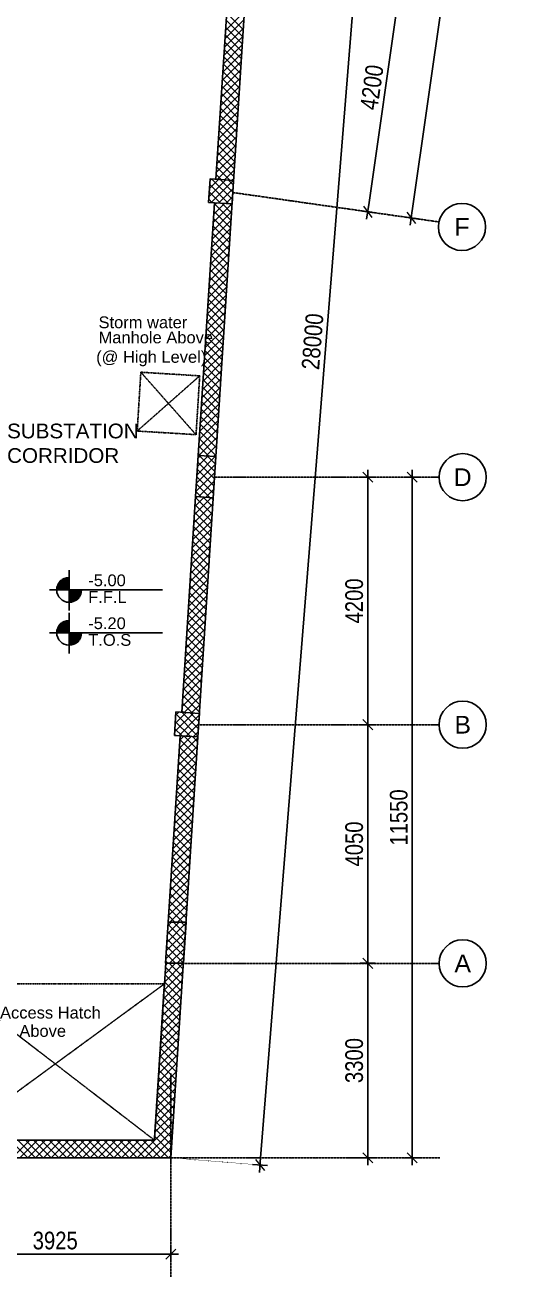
# Model space of a CAD drawing. Header units: inches. Extents: x 1217570 to 1371286, y 326920 to 480291.
# Drawn here: x 1325764 to 1334095, y 337671 to 358786 of the extents above; entities that cross this region are included whole.
import ezdxf
from ezdxf.enums import TextEntityAlignment as Align

# ---------------------------------------------------------------- set-up
doc = ezdxf.new("R2010")
doc.units = ezdxf.units.IN
doc.header["$MEASUREMENT"] = 0
for name, pattern in [('CENTER', [50.8, 31.75, -6.35, 6.35, -6.35]), ('DOT2', [3.175, 0, -3.175]), ('HIDDEN', [9.525, 6.35, -3.175])]:
    doc.linetypes.add(name, pattern=pattern)
doc.layers.add('A-HATCH CONCRETE', color=254, linetype='Continuous', lineweight=5)
for name, color, linetype in [('Axis', 9, 'CENTER'), ('dim-axis', 15, 'Continuous'), ('FFNEW', 252, 'Continuous'), ('S-COL', 210, 'Continuous'), ('S-WALL', 1, 'Continuous'), ('SHAFT', 7, 'Continuous'), ('TAXT', 3, 'Continuous'), ('TEXT', 181, 'Continuous')]:
    doc.layers.add(name, color=color, linetype=linetype)
doc.styles.add('ARIAL', font='ARIALN.TTF')
doc.styles.add('style1', font='arial.ttf')
doc.dimstyles.new('DIM-100', dxfattribs={"dimscale": 150, "dimtxt": 2, "dimasz": 1, "dimexe": 0.75, "dimexo": 1, "dimgap": 0.5, "dimtad": 1, "dimdec": 0, "dimzin": 11, "dimdsep": 46, "dimtxsty": 'ARIAL', "dimblk": 'R', "dimcen": 2.5, "dimdle": 1, "dimclrd": 256, "dimclre": 256, "dimclrt": 256, "dimazin": 0, "dimtfac": 1, "dimtdec": 0, "dimtix": 1, "dimtmove": 2, "dimatfit": 3, "dimldrblk": 'R', "dimtolj": 1, "dimtzin": 3, "dimlwd": -1, "dimlwe": 13, "dimarcsym": 0})
pattern_1 = [(45, (1337614.36, 312749.915), (-66.29126, 66.29126), []), (135, (1337614.36, 312749.915), (-66.29126, -66.29126), [])]

# ---------------------------------------------------------------- blocks, each defined once
blk = doc.blocks.new('R')
for p, q in [((-1.05, 0), (1.05, 0)), ((0, -1.05), (0, 1.05))]:
    blk.add_line(p, q)
at = {"color": 4, "lineweight": 13}
blk.add_line((-0.71, -0.71), (0.71, 0.71), dxfattribs=at)
blk = doc.blocks.new('*D99')
at = {"layer": 'Defpoints', "color": 0, "transparency": 16777216}
for p in [(1471950, 582671), (1471356, 578514), (1471356, 578514)]:
    blk.add_point(p, dxfattribs=at)
at = {"layer": 'dim-axis', "color": 251, "linetype": 'DOT2', "lineweight": 13, "transparency": 16777216}
for p, q in [((1472098, 582650), (1472061, 582656)), ((1471505, 578492), (1471468, 578498))]:
    blk.add_line(p, q, dxfattribs=at)
at = {"layer": 'dim-axis', "color": 251, "transparency": 16777216}
blk.add_line((1471933, 582553), (1471373, 578632), dxfattribs=at)
at = {"layer": 'dim-axis', "color": 251, "transparency": 16777216, "xscale": 120, "yscale": 120, "zscale": 120}
for p, rotation in [((1471950, 582671), 81.87732904779527), ((1471356, 578514), 261.8773290477953)]:
    blk.add_blockref('R', p, dxfattribs=dict(at, rotation=rotation))
at = {"layer": 'dim-axis', "color": 251, "transparency": 16777216, "insert": (1471427, 580625), "char_height": 300, "attachment_point": 5, "rotation": 81.8773, "style": 'ARIAL'}
blk.add_mtext('\\A1;4200', dxfattribs=at)
blk = doc.blocks.new('*D103')
at = {"layer": 'Defpoints', "color": 0, "transparency": 16777216}
for p in [(1473731, 589875), (1472094, 578408), (1472094, 578408)]:
    blk.add_point(p, dxfattribs=at)
at = {"layer": 'dim-axis', "color": 251, "transparency": 16777216}
blk.add_line((1473714, 589756), (1472111, 578527), dxfattribs=at)
at = {"layer": 'dim-axis', "color": 251, "linetype": 'DOT2', "lineweight": 13, "transparency": 16777216}
for p, q in [((1473582, 589896), (1473620, 589891)), ((1471946, 578429), (1471983, 578424))]:
    blk.add_line(p, q, dxfattribs=at)
at = {"layer": 'dim-axis', "color": 251, "transparency": 16777216, "xscale": 120, "yscale": 120, "zscale": 120}
for p, rotation in [((1473731, 589875), 81.87726641554076), ((1472094, 578408), 261.8772664155408)]:
    blk.add_blockref('R', p, dxfattribs=dict(at, rotation=rotation))
at = {"layer": 'dim-axis', "color": 251, "transparency": 16777216, "insert": (1472687, 584174), "char_height": 300, "attachment_point": 5, "rotation": 81.8773, "style": 'ARIAL'}
blk.add_mtext('\\A1;11583', dxfattribs=at)
blk = doc.blocks.new('*D104')
at = {"layer": 'Defpoints', "color": 0, "transparency": 16777216}
for p in [(1472112, 574009), (1472112, 562459), (1472112, 562459)]:
    blk.add_point(p, dxfattribs=at)
at = {"layer": 'dim-axis', "color": 251, "linetype": 'DOT2', "lineweight": 13, "transparency": 16777216}
for p, q in [((1471962, 574009), (1472000, 574009)), ((1471962, 562459), (1472000, 562459))]:
    blk.add_line(p, q, dxfattribs=at)
at = {"layer": 'dim-axis', "color": 251, "transparency": 16777216}
blk.add_line((1472112, 573889), (1472112, 562579), dxfattribs=at)
at = {"layer": 'dim-axis', "color": 251, "transparency": 16777216, "xscale": 120, "yscale": 120, "zscale": 120}
for p, rotation in [((1472112, 574009), 90), ((1472112, 562459), 270)]:
    blk.add_blockref('R', p, dxfattribs=dict(at, rotation=rotation))
at = {"layer": 'dim-axis', "color": 251, "transparency": 16777216, "insert": (1471884, 568234), "char_height": 300, "attachment_point": 5, "rotation": 90, "style": 'ARIAL'}
blk.add_mtext('\\A1;11550', dxfattribs=at)
blk = doc.blocks.new('*D83')
at = {"layer": 'Defpoints', "color": 0, "transparency": 16777216}
for p in [(1470260, 590369), (1468019, 562459), (1469530, 562337)]:
    blk.add_point(p, dxfattribs=at)
at = {"layer": 'dim-axis', "color": 251, "linetype": 'DOT2', "lineweight": 13, "transparency": 16777216}
for p, q in [((1470409, 590357), (1471882, 590239)), ((1468169, 562447), (1469642, 562328))]:
    blk.add_line(p, q, dxfattribs=at)
at = {"layer": 'dim-axis', "color": 251, "transparency": 16777216}
blk.add_line((1471760, 590128), (1469539, 562457), dxfattribs=at)
at = {"layer": 'dim-axis', "color": 251, "transparency": 16777216, "xscale": 120, "yscale": 120, "zscale": 120}
for p, rotation in [((1471770, 590248), 85.410651128382), ((1469530, 562337), 265.410651128382)]:
    blk.add_blockref('R', p, dxfattribs=dict(at, rotation=rotation))
at = {"layer": 'dim-axis', "color": 251, "transparency": 16777216, "insert": (1470422, 576311), "char_height": 300, "attachment_point": 5, "rotation": 85.4107, "style": 'ARIAL'}
blk.add_mtext('\\A1;28000', dxfattribs=at)
blk = doc.blocks.new('*D120')
at = {"layer": 'Defpoints', "color": 0, "transparency": 16777216}
for p in [(1470645, 574009), (1470645, 569809), (1471356, 569809)]:
    blk.add_point(p, dxfattribs=at)
at = {"layer": 'dim-axis', "color": 251, "linetype": 'DOT2', "lineweight": 13, "transparency": 16777216}
for p, q in [((1470795, 574009), (1471469, 574009)), ((1470795, 569809), (1471469, 569809))]:
    blk.add_line(p, q, dxfattribs=at)
at = {"layer": 'dim-axis', "color": 251, "transparency": 16777216}
blk.add_line((1471356, 573889), (1471356, 569929), dxfattribs=at)
at = {"layer": 'dim-axis', "color": 251, "transparency": 16777216, "xscale": 120, "yscale": 120, "zscale": 120}
for p, rotation in [((1471356, 574009), 90), ((1471356, 569809), 270)]:
    blk.add_blockref('R', p, dxfattribs=dict(at, rotation=rotation))
at = {"layer": 'dim-axis', "color": 251, "transparency": 16777216, "insert": (1471128, 571909), "char_height": 300, "attachment_point": 5, "rotation": 90, "style": 'ARIAL'}
blk.add_mtext('\\A1;4200', dxfattribs=at)
blk = doc.blocks.new('*D121')
at = {"layer": 'Defpoints', "color": 0, "transparency": 16777216}
for p in [(1470645, 569809), (1471356, 569809), (1470645, 565759)]:
    blk.add_point(p, dxfattribs=at)
at = {"layer": 'dim-axis', "color": 251, "linetype": 'DOT2', "lineweight": 13, "transparency": 16777216}
for p, q in [((1470795, 569809), (1471469, 569809)), ((1470795, 565759), (1471469, 565759))]:
    blk.add_line(p, q, dxfattribs=at)
at = {"layer": 'dim-axis', "color": 251, "transparency": 16777216}
blk.add_line((1471356, 565879), (1471356, 569689), dxfattribs=at)
at = {"layer": 'dim-axis', "color": 251, "transparency": 16777216, "xscale": 120, "yscale": 120, "zscale": 120}
for p, rotation in [((1471356, 569809), 90), ((1471356, 565759), 270)]:
    blk.add_blockref('R', p, dxfattribs=dict(at, rotation=rotation))
at = {"layer": 'dim-axis', "color": 251, "transparency": 16777216, "insert": (1471128, 567784), "char_height": 300, "attachment_point": 5, "rotation": 90, "style": 'ARIAL'}
blk.add_mtext('\\A1;4050', dxfattribs=at)
blk = doc.blocks.new('*D122')
at = {"layer": 'Defpoints', "color": 0, "transparency": 16777216}
for p in [(1470645, 565759), (1467886, 562459), (1471356, 562459)]:
    blk.add_point(p, dxfattribs=at)
at = {"layer": 'dim-axis', "color": 251, "linetype": 'DOT2', "lineweight": 13, "transparency": 16777216}
for p, q in [((1470795, 565759), (1471469, 565759)), ((1468036, 562459), (1471469, 562459))]:
    blk.add_line(p, q, dxfattribs=at)
at = {"layer": 'dim-axis', "color": 251, "transparency": 16777216}
blk.add_line((1471356, 565639), (1471356, 562579), dxfattribs=at)
at = {"layer": 'dim-axis', "color": 251, "transparency": 16777216, "xscale": 120, "yscale": 120, "zscale": 120}
for p, rotation in [((1471356, 565759), 90), ((1471356, 562459), 270)]:
    blk.add_blockref('R', p, dxfattribs=dict(at, rotation=rotation))
at = {"layer": 'dim-axis', "color": 251, "transparency": 16777216, "insert": (1471128, 564109), "char_height": 300, "attachment_point": 5, "rotation": 90, "style": 'ARIAL'}
blk.add_mtext('\\A1;3300', dxfattribs=at)
blk = doc.blocks.new('*D126')
at = {"layer": 'Defpoints', "color": 0, "transparency": 16777216}
for p in [(1468019, 562459), (1464094, 561773), (1468019, 560825)]:
    blk.add_point(p, dxfattribs=at)
at = {"layer": 'dim-axis', "color": 251, "linetype": 'DOT2', "lineweight": 13, "transparency": 16777216}
for p, q in [((1468019, 562309), (1468019, 560712)), ((1464094, 561623), (1464094, 560712))]:
    blk.add_line(p, q, dxfattribs=at)
at = {"layer": 'dim-axis', "color": 251, "transparency": 16777216}
blk.add_line((1464214, 560825), (1467899, 560825), dxfattribs=at)
at = {"layer": 'dim-axis', "color": 251, "transparency": 16777216, "xscale": 120, "yscale": 120, "zscale": 120, "rotation": 180}
blk.add_blockref('R', (1464094, 560825), dxfattribs=at)
at = {"layer": 'dim-axis', "color": 251, "transparency": 16777216, "xscale": 120, "yscale": 120, "zscale": 120}
blk.add_blockref('R', (1468019, 560825), dxfattribs=at)
at = {"layer": 'dim-axis', "color": 251, "transparency": 16777216, "insert": (1466056, 561053), "char_height": 300, "attachment_point": 5, "style": 'ARIAL'}
blk.add_mtext('\\A1;3925', dxfattribs=at)
blk = doc.blocks.new('SDGTFHHD')
at = {"layer": 'A-HATCH CONCRETE'}
h = blk.add_hatch(dxfattribs=at)
h.set_pattern_fill('ANSI37', color=254, scale=750)
h.set_pattern_definition([(45, (1337613.7, 312754.93), (-66.29126, 66.29126), []), (135, (1337613.7, 312754.93), (-66.29126, -66.29126), [])])
h.paths.add_polyline_path([(1395570.7, 737449.4), (1395969.9, 737423.8), (1395995.5, 737822.9), (1395596.3, 737848.6)])
h = blk.add_hatch(dxfattribs=at)
h.set_pattern_fill('ANSI37', color=254, scale=750)
h.set_pattern_definition(pattern_1)
h.paths.add_polyline_path([(1395351.7, 732456.9), (1395651, 732437.7), (1395695.8, 733136.2), (1395396.5, 733155.4)])
h = blk.add_hatch(dxfattribs=at)
h.set_pattern_fill('ANSI37', color=254, scale=750)
h.set_pattern_definition([(45, (1337613.11, 312741.95), (-66.29126, 66.29126), []), (135, (1337613.11, 312741.95), (-66.29126, -66.29126), [])])
h.paths.add_polyline_path([(1394990.8, 728405), (1395390, 728379.4), (1395415.6, 728778.6), (1395016.4, 728804.2)])
h = blk.add_hatch(dxfattribs=at)
h.set_pattern_fill('ANSI37', color=254, scale=750)
h.set_pattern_definition(pattern_1)
h.paths.add_polyline_path([(1394843, 724536.9), (1395144.3, 724536.9), (1395189.1, 725235.5), (1394888.5, 725235.5)])
at = {"layer": 'TEXT', "ltscale": 0.5}
h = blk.add_hatch(dxfattribs=at)
h.set_pattern_fill('ANSI31', color=254, scale=0.8)
h.set_pattern_definition([(45, (311214.02672, 141300.3709), (-0.070710678119, 0.070710678119), [])])
h.paths.add_polyline_path([(1393205.6, 731083.9, 0.4142136), (1392995.7, 730874), (1393205.6, 730874)])
h.paths.add_polyline_path([(1393415.6, 730874), (1393205.6, 730874), (1393205.6, 730664, 0.4142136)])
h = blk.add_hatch(dxfattribs=at)
h.set_pattern_fill('ANSI31', color=254, scale=0.8)
h.set_pattern_definition([(45, (311214.02672, 140571.9709), (-0.070710678119, 0.070710678119), [])])
h.paths.add_polyline_path([(1393205.6, 730355.5, 0.4142136), (1392995.7, 730145.6), (1393205.6, 730145.6)])
h.paths.add_polyline_path([(1393415.6, 730145.6), (1393205.6, 730145.6), (1393205.6, 729935.6, 0.4142136)])
at = {"layer": 'A-HATCH CONCRETE', "color": 254, "linetype": 'Continuous'}
for p, q in [((1395849.6, 740227.5), (1396170.4, 740548.3)), ((1395858.7, 740369.2), (1396179.4, 740689.9)), ((1396151.9, 740259.9), (1395869.8, 740542)), ((1396159.9, 740384.5), (1395877.8, 740666.6)), ((1395840.6, 740085.9), (1396161.3, 740406.6)), ((1396144, 740135.2), (1395861.8, 740417.4)), ((1395822.4, 739802.5), (1396143.2, 740123.3)), ((1395831.5, 739944.2), (1396152.3, 740265)), ((1396128, 739886), (1395845.8, 740168.2)), ((1396136, 740010.6), (1395853.8, 740292.8)), ((1395813.3, 739660.9), (1396134.1, 739981.7)), ((1396112.1, 739636.8), (1395829.9, 739919)), ((1396120.1, 739761.4), (1395837.8, 740043.6)), ((1395795.1, 739377.5), (1396116, 739698.4)), ((1395804.2, 739519.2), (1396125.1, 739840.1)), ((1396096.1, 739387.6), (1395813.9, 739669.8)), ((1396104.1, 739512.2), (1395821.9, 739794.4)), ((1395786.1, 739235.9), (1396107, 739556.8)), ((1396088.2, 739263), (1395805.9, 739545.2)), ((1395767.9, 738952.5), (1396088.8, 739273.5)), ((1395777, 739094.2), (1396097.9, 739415.1)), ((1396072.2, 739013.7), (1395789.9, 739296.1)), ((1396080.2, 739138.3), (1395797.9, 739420.6)), ((1395758.8, 738810.9), (1396079.8, 739131.8)), ((1396056.3, 738764.5), (1395773.9, 739046.9)), ((1396064.3, 738889.1), (1395781.9, 739171.5)), ((1395740.6, 738527.5), (1396061.7, 738848.6)), ((1395749.7, 738669.2), (1396070.7, 738990.2)), ((1396048.3, 738639.9), (1395766, 738922.3)), ((1395731.6, 738385.9), (1396052.6, 738706.9)), ((1396032.4, 738390.7), (1395750, 738673.1)), ((1396040.4, 738515.3), (1395758, 738797.7)), ((1395713.4, 738102.5), (1396034.5, 738423.6)), ((1395722.5, 738244.2), (1396043.6, 738565.3)), ((1396016.4, 738141.4), (1395734, 738423.9)), ((1396024.4, 738266.1), (1395742, 738548.5)), ((1395704.3, 737960.9), (1396025.4, 738282)), ((1396008.5, 738016.8), (1395726, 738299.3)), ((1395933.2, 737826.9), (1395710, 738050.1)), ((1395716.8, 737840.8), (1396016.4, 738140.4)), ((1396000.5, 737892.2), (1395718, 738174.7)), ((1395841.4, 737832.8), (1396007.3, 737998.7)), ((1395592.2, 737770.1), (1395591.3, 737771.1)), ((1395791.5, 737836), (1395702, 737925.5)), ((1395966, 737824.8), (1395998.3, 737857.1)), ((1395578.4, 737569.8), (1395579.5, 737570.9)), ((1395584.3, 737645.6), (1395583.3, 737646.5)), ((1395587.5, 737711.5), (1395588.6, 737712.5)), ((1395576.3, 737521), (1395575.3, 737521.9)), ((1395649.8, 737110.9), (1395963.1, 737424.2)), ((1395658.9, 737252.5), (1395838.5, 737432.2)), ((1395668, 737394.2), (1395714, 737440.2)), ((1395952.1, 737145.2), (1395670.1, 737427.1)), ((1395960, 737269.8), (1395794.8, 737435)), ((1395968, 737394.4), (1395936.5, 737425.9)), ((1395631.6, 736827.5), (1395952.2, 737148.1)), ((1395640.7, 736969.2), (1395961.3, 737289.8)), ((1395936.1, 736896), (1395654.1, 737178)), ((1395944.1, 737020.6), (1395662.1, 737302.6)), ((1395622.6, 736685.9), (1395943.2, 737006.5)), ((1395920.2, 736646.7), (1395638.1, 736928.8)), ((1395928.1, 736771.3), (1395646.1, 737053.4)), ((1395604.4, 736402.5), (1395925.1, 736723.2)), ((1395613.5, 736544.2), (1395934.1, 736864.9)), ((1395912.2, 736522.1), (1395630.1, 736804.2)), ((1395595.3, 736260.9), (1395916, 736581.6)), ((1395896.2, 736272.9), (1395614.2, 736555)), ((1395904.2, 736397.5), (1395622.2, 736679.6)), ((1395577.1, 735977.5), (1395897.9, 736298.3)), ((1395586.2, 736119.2), (1395906.9, 736439.9)), ((1395880.3, 736023.7), (1395598.2, 736305.8)), ((1395888.3, 736148.3), (1395606.2, 736430.4)), ((1395568.1, 735835.9), (1395888.8, 736156.6)), ((1395872.3, 735899.1), (1395590.2, 736181.2)), ((1395549.9, 735552.5), (1395870.7, 735873.3)), ((1395559, 735694.2), (1395879.7, 736015)), ((1395856.4, 735649.9), (1395574.2, 735932)), ((1395864.4, 735774.5), (1395582.2, 736056.6)), ((1395540.8, 735410.9), (1395861.6, 735731.7)), ((1395840.4, 735400.6), (1395558.2, 735682.8)), ((1395848.4, 735525.2), (1395566.2, 735807.4)), ((1395522.6, 735127.6), (1395843.5, 735448.4)), ((1395531.7, 735269.2), (1395852.6, 735590.1)), ((1395832.5, 735276), (1395550.3, 735558.2)), ((1395513.6, 734985.9), (1395834.4, 735306.8)), ((1395816.5, 735026.8), (1395534.3, 735309.1)), ((1395824.5, 735151.4), (1395542.3, 735433.6)), ((1395495.4, 734702.6), (1395816.3, 735023.5)), ((1395504.5, 734844.2), (1395825.4, 735165.1)), ((1395800.6, 734777.6), (1395518.3, 735059.9)), ((1395808.6, 734902.2), (1395526.3, 735184.5)), ((1395486.3, 734560.9), (1395807.3, 734881.8)), ((1395784.6, 734528.4), (1395502.3, 734810.7)), ((1395792.6, 734653), (1395510.3, 734935.3)), ((1395468.1, 734277.6), (1395789.1, 734598.5)), ((1395477.2, 734419.2), (1395798.2, 734740.2)), ((1395776.7, 734403.7), (1395494.3, 734686.1)), ((1395459.1, 734135.9), (1395780.1, 734456.9)), ((1395760.7, 734154.5), (1395478.4, 734436.9)), ((1395768.7, 734279.1), (1395486.3, 734561.5)), ((1395450, 733994.2), (1395771, 734315.3)), ((1395744.8, 733905.3), (1395462.4, 734187.7)), ((1395752.8, 734029.9), (1395470.4, 734312.3)), ((1395431.8, 733710.9), (1395752.9, 734032)), ((1395440.9, 733852.6), (1395761.9, 734173.6)), ((1395736.8, 733780.7), (1395454.4, 734063.1)), ((1395422.7, 733569.2), (1395743.8, 733890.3)), ((1395720.9, 733531.5), (1395438.4, 733813.9)), ((1395728.8, 733656.1), (1395446.4, 733938.5)), ((1395404.6, 733285.9), (1395725.7, 733607)), ((1395413.6, 733427.6), (1395734.8, 733748.7)), ((1395704.9, 733282.3), (1395422.4, 733564.7)), ((1395712.9, 733406.9), (1395430.4, 733689.3)), ((1395406, 733154.8), (1395716.6, 733465.4)), ((1395696.9, 733157.6), (1395414.4, 733440.1)), ((1395395.5, 733144.2), (1395395.8, 733144.5)), ((1395436.6, 733152.8), (1395398.5, 733191)), ((1395578.3, 733143.8), (1395406.5, 733315.6)), ((1395530.6, 733146.8), (1395707.6, 733323.7)), ((1395655.2, 733138.8), (1395698.5, 733182.1)), ((1395382.7, 732941.5), (1395382.5, 732941.8)), ((1395386.4, 733002.6), (1395386.7, 733002.8)), ((1395390.7, 733066.1), (1395390.5, 733066.4)), ((1395368.2, 732719.2), (1395368.5, 732719.5)), ((1395374.8, 732816.9), (1395374.5, 732817.2)), ((1395377.3, 732860.9), (1395377.6, 732861.2)), ((1395358.8, 732567.7), (1395358.5, 732568)), ((1395359.1, 732577.6), (1395359.4, 732577.8)), ((1395366.8, 732692.3), (1395366.5, 732692.6)), ((1395322.8, 732010.9), (1395644, 732332.1)), ((1395331.9, 732152.6), (1395619, 732439.7)), ((1395341, 732294.2), (1395494.4, 732447.7)), ((1395625.1, 732036.3), (1395342.5, 732318.8)), ((1395350.1, 732435.9), (1395369.8, 732455.7)), ((1395633, 732160.9), (1395350.5, 732443.4)), ((1395641, 732285.5), (1395477.7, 732448.8)), ((1395649, 732410.1), (1395619.4, 732439.7)), ((1395313.7, 731869.2), (1395634.9, 732190.4)), ((1395609.1, 731787.1), (1395326.6, 732069.6)), ((1395617.1, 731911.7), (1395334.6, 732194.2)), ((1395295.6, 731585.9), (1395616.8, 731907.1)), ((1395304.6, 731727.6), (1395625.9, 732048.8)), ((1395601.1, 731662.5), (1395318.6, 731945)), ((1395286.5, 731444.2), (1395607.7, 731765.4)), ((1395585.1, 731413.3), (1395302.6, 731695.8)), ((1395593.1, 731537.9), (1395310.6, 731820.4)), ((1395268.3, 731160.9), (1395589.5, 731482.1)), ((1395277.4, 731302.6), (1395598.6, 731623.8)), ((1395569.1, 731164.1), (1395286.6, 731446.6)), ((1395577.1, 731288.7), (1395294.6, 731571.2)), ((1395259.2, 731019.2), (1395580.4, 731340.5)), ((1395561.1, 731039.5), (1395278.6, 731322.1)), ((1395241.1, 730735.9), (1395562.3, 731057.1)), ((1395250.1, 730877.6), (1395571.4, 731198.8)), ((1395545.2, 730790.4), (1395262.7, 731072.9)), ((1395553.2, 730915), (1395270.6, 731197.5)), ((1395232, 730594.2), (1395553.2, 730915.5)), ((1395529.2, 730541.2), (1395246.7, 730823.7)), ((1395537.2, 730665.8), (1395254.7, 730948.3)), ((1395213.8, 730310.9), (1395535, 730632.1)), ((1395222.9, 730452.6), (1395544.1, 730773.8)), ((1395521.2, 730416.6), (1395238.7, 730699.1)), ((1395204.7, 730169.2), (1395525.9, 730490.5)), ((1395505.2, 730167.4), (1395222.7, 730449.9)), ((1395513.2, 730292), (1395230.7, 730574.5)), ((1395186.6, 729885.9), (1395507.8, 730207.1)), ((1395195.6, 730027.6), (1395516.9, 730348.8)), ((1395489.2, 729918.2), (1395206.7, 730200.7)), ((1395497.2, 730042.8), (1395214.7, 730325.3)), ((1395177.5, 729744.2), (1395498.7, 730065.5)), ((1395473.3, 729669), (1395190.8, 729951.5)), ((1395481.3, 729793.6), (1395198.8, 730076.1)), ((1395159.3, 729460.9), (1395480.5, 729782.1)), ((1395168.4, 729602.6), (1395489.6, 729923.8)), ((1395465.3, 729544.4), (1395182.8, 729826.9)), ((1395150.2, 729319.2), (1395471.4, 729640.5)), ((1395449.3, 729295.2), (1395166.8, 729577.7)), ((1395457.3, 729419.8), (1395174.8, 729702.3)), ((1395132.1, 729035.9), (1395453.3, 729357.1)), ((1395141.1, 729177.6), (1395462.3, 729498.8)), ((1395433.3, 729046), (1395150.8, 729328.5)), ((1395441.3, 729170.6), (1395158.8, 729453.1)), ((1395123, 728894.3), (1395444.2, 729215.5)), ((1395425.3, 728921.5), (1395142.8, 729204)), ((1395295.3, 728786.3), (1395126.9, 728954.8)), ((1395417.3, 728796.9), (1395134.8, 729079.4)), ((1395156.5, 728795.2), (1395435.1, 729073.8)), ((1395281.1, 728787.2), (1395426, 728932.1)), ((1395015.3, 728786.6), (1395016.1, 728787.4)), ((1395016.9, 728799.6), (1395016.2, 728800.3)), ((1395153.7, 728795.4), (1395118.9, 728830.2)), ((1395405.7, 728779.2), (1395416.9, 728790.5)), ((1394997.1, 728503.2), (1394997.9, 728504)), ((1395000.9, 728550.4), (1395000.2, 728551.1)), ((1395006.2, 728644.9), (1395007, 728645.7)), ((1395008.9, 728675), (1395008.2, 728675.7)), ((1394992.9, 728425.8), (1394992.2, 728426.5)), ((1395015.3, 728403.4), (1395006.7, 728412)), ((1395029, 728402.5), (1395036.6, 728410.1)), ((1395068.5, 728044.3), (1395389.7, 728365.5)), ((1395077.6, 728185.9), (1395278.2, 728386.6)), ((1395086.6, 728327.6), (1395153.6, 728394.5)), ((1395369.4, 728049.3), (1395086.9, 728331.8)), ((1395377.4, 728173.9), (1395157, 728394.3)), ((1395385.4, 728298.5), (1395298.6, 728385.2)), ((1395050.3, 727760.9), (1395371.5, 728082.1)), ((1395059.4, 727902.6), (1395380.6, 728223.8)), ((1395353.4, 727800.1), (1395070.9, 728082.6)), ((1395361.4, 727924.7), (1395078.9, 728207.2)), ((1395041.2, 727619.3), (1395362.4, 727940.5)), ((1395345.4, 727675.5), (1395062.9, 727958)), ((1395023.1, 727335.9), (1395344.3, 727657.1)), ((1395032.1, 727477.6), (1395353.3, 727798.8)), ((1395329.5, 727426.3), (1395047, 727708.8)), ((1395337.5, 727550.9), (1395055, 727833.4)), ((1395014, 727194.3), (1395335.2, 727515.5)), ((1395313.5, 727177.1), (1395031, 727459.6)), ((1395321.5, 727301.7), (1395039, 727584.2)), ((1394995.8, 726910.9), (1395317, 727232.1)), ((1395004.9, 727052.6), (1395326.1, 727373.8)), ((1395297.5, 726928), (1395015, 727210.5)), ((1395305.5, 727052.5), (1395023, 727335)), ((1394986.7, 726769.3), (1395307.9, 727090.5)), ((1395289.5, 726803.4), (1395007, 727085.9)), ((1394968.6, 726485.9), (1395289.8, 726807.1)), ((1394977.6, 726627.6), (1395298.8, 726948.8)), ((1395273.5, 726554.2), (1394991, 726836.7)), ((1395281.5, 726678.8), (1394999, 726961.3)), ((1394959.5, 726344.3), (1395280.7, 726665.5)), ((1395257.6, 726305), (1394975.1, 726587.5)), ((1395265.6, 726429.6), (1394983.1, 726712.1)), ((1394941.3, 726060.9), (1395262.5, 726382.1)), ((1394950.4, 726202.6), (1395271.6, 726523.8)), ((1395249.6, 726180.4), (1394967.1, 726462.9)), ((1394932.2, 725919.3), (1395253.4, 726240.5)), ((1395233.6, 725931.2), (1394951.1, 726213.7)), ((1395241.6, 726055.8), (1394959.1, 726338.3)), ((1394914.1, 725635.9), (1395235.3, 725957.1)), ((1394923.1, 725777.6), (1395244.3, 726098.8)), ((1395217.6, 725682), (1394935.1, 725964.5)), ((1395225.6, 725806.6), (1394943.1, 726089.1)), ((1394905, 725494.3), (1395226.2, 725815.5)), ((1395209.6, 725557.4), (1394927.1, 725839.9)), ((1394895.9, 725352.6), (1395217.1, 725673.8)), ((1395193.7, 725308.2), (1394911.2, 725590.7)), ((1394911.4, 725235.5), (1395208, 725532.1)), ((1395201.6, 725432.8), (1394919.1, 725715.3)), ((1395001.2, 725235.5), (1394895.2, 725341.5)), ((1395133.8, 725235.5), (1394903.2, 725466.1)), ((1395043.9, 725235.5), (1395198.9, 725390.5)), ((1394886.8, 725210.9), (1394886.9, 725211)), ((1394887.3, 725216.9), (1394887.2, 725217)), ((1395176.5, 725235.5), (1395189.8, 725248.8)), ((1394868.6, 724927.6), (1394868.7, 724927.7)), ((1394871.3, 724967.7), (1394871.2, 724967.8)), ((1394877.7, 725069.3), (1394877.8, 725069.3)), ((1394879.3, 725092.3), (1394879.2, 725092.4)), ((1394855.3, 724718.6), (1394855.2, 724718.6)), ((1394859.6, 724785.9), (1394859.6, 724786)), ((1394863.3, 724843.1), (1394863.2, 724843.2)), ((1394823.2, 724219.3), (1395140.9, 724536.9)), ((1394832.3, 724360.9), (1395008.3, 724536.9)), ((1395121.8, 724186.9), (1394839.3, 724469.4)), ((1394841.4, 724502.6), (1394875.7, 724536.9)), ((1394847.3, 724594), (1394847.2, 724594)), ((1394850.5, 724644.3), (1394850.5, 724644.3)), ((1395129.7, 724311.5), (1394904.3, 724536.9)), ((1395137.7, 724436.1), (1395036.9, 724536.9)), ((1394805.1, 723935.9), (1395126.3, 724257.2)), ((1394814.1, 724077.6), (1395135.3, 724398.8)), ((1395113.8, 724062.3), (1394831.3, 724344.8)), ((1394796, 723794.3), (1395117.2, 724115.5)), ((1395097.8, 723813.1), (1394815.3, 724095.6)), ((1395105.8, 723937.7), (1394823.3, 724220.2)), ((1394777.8, 723510.9), (1395099, 723832.2)), ((1394786.9, 723652.6), (1395108.1, 723973.8)), ((1395081.8, 723563.9), (1394799.3, 723846.4)), ((1395089.8, 723688.5), (1394807.3, 723971)), ((1394768.7, 723369.3), (1395089.9, 723690.5)), ((1395073.8, 723439.3), (1394791.3, 723721.8)), ((1394750.6, 723085.9), (1395071.8, 723407.2)), ((1394759.6, 723227.6), (1395080.8, 723548.8)), ((1395057.8, 723190.1), (1394775.3, 723472.6)), ((1395065.8, 723314.7), (1394783.3, 723597.2)), ((1394741.5, 722944.3), (1395062.7, 723265.5)), ((1395041.9, 722941), (1394759.4, 723223.5)), ((1395049.9, 723065.5), (1394767.4, 723348)), ((1394732.4, 722802.6), (1395053.6, 723123.8)), ((1395033.9, 722816.4), (1394751.4, 723098.9)), ((1394714.2, 722519.3), (1395035.4, 722840.5)), ((1394723.3, 722661), (1395044.5, 722982.2)), ((1395017.9, 722567.2), (1394735.4, 722849.7)), ((1395025.9, 722691.8), (1394743.4, 722974.3)), ((1394705.1, 722377.6), (1395026.3, 722698.8)), ((1395001.9, 722318), (1394719.4, 722600.5)), ((1395009.9, 722442.6), (1394727.4, 722725.1)), ((1394687, 722094.3), (1395008.2, 722415.5)), ((1394696.1, 722236), (1395017.3, 722557.2)), ((1394986, 722068.8), (1394703.4, 722351.3)), ((1394993.9, 722193.4), (1394711.4, 722475.9)), ((1394677.9, 721952.6), (1394999.1, 722273.8)), ((1394978, 721944.2), (1394695.5, 722226.7)), ((1394659.7, 721669.3), (1394980.9, 721990.5)), ((1394668.8, 721811), (1394990, 722132.2)), ((1394962, 721695), (1394679.5, 721977.5)), ((1394970, 721819.6), (1394687.5, 722102.1)), ((1394359.9, 721236.9), (1394971.8, 721848.8)), ((1394946, 721445.8), (1394663.5, 721728.3)), ((1394954, 721570.4), (1394671.5, 721852.9)), ((1392503.3, 721236.9), (1392203.3, 721536.9)), ((1392238.6, 721236.9), (1392538.6, 721536.9)), ((1392635.8, 721236.9), (1392335.8, 721536.9)), ((1392371.2, 721236.9), (1392671.2, 721536.9)), ((1392768.4, 721236.9), (1392468.4, 721536.9)), ((1392503.8, 721236.9), (1392803.8, 721536.9)), ((1392901, 721236.9), (1392601, 721536.9)), ((1392636.4, 721236.9), (1392936.4, 721536.9)), ((1393033.6, 721236.9), (1392733.6, 721536.9)), ((1392769, 721236.9), (1393069, 721536.9)), ((1393166.2, 721236.9), (1392866.2, 721536.9)), ((1392901.5, 721236.9), (1393201.5, 721536.9)), ((1393298.7, 721236.9), (1392998.7, 721536.9)), ((1393034.1, 721236.9), (1393334.1, 721536.9)), ((1393431.3, 721236.9), (1393131.3, 721536.9)), ((1393166.7, 721236.9), (1393466.7, 721536.9)), ((1393563.9, 721236.9), (1393263.9, 721536.9)), ((1393299.3, 721236.9), (1393599.3, 721536.9)), ((1393696.5, 721236.9), (1393396.5, 721536.9)), ((1393431.9, 721236.9), (1393731.9, 721536.9)), ((1393829.1, 721236.9), (1393529.1, 721536.9)), ((1393564.4, 721236.9), (1393864.4, 721536.9)), ((1393961.7, 721236.9), (1393661.7, 721536.9)), ((1393697, 721236.9), (1393997, 721536.9)), ((1394094.2, 721236.9), (1393794.2, 721536.9)), ((1393829.6, 721236.9), (1394129.6, 721536.9)), ((1394226.8, 721236.9), (1393926.8, 721536.9)), ((1393962.2, 721236.9), (1394262.2, 721536.9)), ((1394359.4, 721236.9), (1394059.4, 721536.9)), ((1394094.8, 721236.9), (1394394.8, 721536.9)), ((1394492, 721236.9), (1394192, 721536.9)), ((1394227.4, 721236.9), (1394527.4, 721536.9)), ((1394624.6, 721236.9), (1394324.6, 721536.9)), ((1394757.2, 721236.9), (1394457.2, 721536.9)), ((1394492.5, 721236.9), (1394962.8, 721707.2)), ((1394889.7, 721236.9), (1394589.7, 721536.9)), ((1394625.1, 721236.9), (1394953.7, 721565.5)), ((1394938, 721321.2), (1394655.5, 721603.7)), ((1394757.7, 721236.9), (1394944.6, 721423.8)), ((1394890.3, 721236.9), (1394935.5, 721282.2))]:
    blk.add_line(p, q, dxfattribs=at)
at = {"layer": 'S-COL', "color": 254, "linetype": 'ByBlock'}
blk.add_lwpolyline([(1395570.7, 737449.4), (1395969.9, 737423.8), (1395995.5, 737822.9), (1395596.3, 737848.6)], close=True, dxfattribs=at)
at = {"layer": 'S-COL', "color": 254}
for points in [[(1395351.7, 732456.9), (1395651, 732437.7), (1395695.8, 733136.2), (1395396.5, 733155.4)], [(1394990.8, 728405), (1395390, 728379.4), (1395415.6, 728778.6), (1395016.4, 728804.2)], [(1394843, 724536.9), (1395144.3, 724536.9), (1395189.1, 725235.5), (1394888.5, 725235.5)]]:
    blk.add_lwpolyline(points, close=True, dxfattribs=at)
at = {"layer": 'S-WALL', "color": 254}
for points in [[(1347097.7, 756262.5), (1347097.7, 756262.5), (1344802.6, 721236.9), (1394932.6, 721236.9), (1396724.2, 749179.6), (1382758.7, 751172.8)], [(1395696.7, 737842.1), (1395940.5, 741644)], [(1395396.2, 733155.4), (1395671.1, 737442.9)], [(1395116.8, 728797.7), (1395351.4, 732456.9)], [(1394888.5, 725235.5), (1395091.2, 728398.5)], [(1391207.9, 721536.9), (1394651.2, 721536.9), (1394843.6, 724536.9)]]:
    blk.add_lwpolyline(points, dxfattribs=at)
at = {"layer": 'SHAFT', "color": 254, "linetype": 'HIDDEN', "ltscale": 0.5}
for p, q in [((1394360.4, 733570.2, 0), (1395420.4, 734506.3, 0)), ((1394422.4, 734568.3, 0), (1395358.5, 733508.3, 0)), ((1394820.6, 724186.9), (1391207.9, 721536.9)), ((1391207.9, 724186.9), (1394651.2, 721536.9))]:
    blk.add_line(p, q, dxfattribs=at)
at = {"layer": 'SHAFT', "color": 254, "linetype": 'HIDDEN', "ltscale": 0.5, "elevation": 0}
blk.add_lwpolyline([(1394422.4, 734568.3), (1394360.4, 733570.2), (1395358.5, 733508.3), (1395420.4, 734506.3)], close=True, dxfattribs=at)
at = {"layer": 'SHAFT', "color": 254, "linetype": 'HIDDEN', "ltscale": 0.5}
blk.add_lwpolyline([(1394820.6, 724186.9), (1394651.2, 721536.9), (1391207.9, 721536.9), (1391207.9, 724186.9)], close=True, dxfattribs=at)
at = {"layer": 'TEXT', "color": 254, "ltscale": 0.5}
for p, q in [((1393205.6, 731211.2), (1393205.6, 730523.6)), ((1392871.6, 730874), (1394789.2, 730874)), ((1393205.6, 730482.8), (1393205.6, 729795.2)), ((1392871.6, 730145.6), (1394789.2, 730145.6))]:
    blk.add_line(p, q, dxfattribs=at)
for centre in [(1393205.6, 730874), (1393205.6, 730145.6)]:
    blk.add_arc(centre, 210, 90, 0, dxfattribs=at)
at = {"layer": 'TAXT', "color": 254, "ltscale": 100, "style": 'style1'}
for s, p in [('Storm water', (1393704.8, 735315.3)), ('Manhole Above', (1393705.3, 735058.7)), ('(@ High Level)', (1393664.6, 734728.5)), ('Access Hatch', (1392034.3, 723600.1)), ('Above', (1392361.4, 723289.5))]:
    blk.add_text(s, height=200, dxfattribs=at).set_placement(p)
at = {"layer": 'TEXT', "color": 254, "ltscale": 0.5, "style": 'style1'}
for s, p in [('-5.00', (1393530.5, 730936.7)), ('F.F.L', (1393530.5, 730653.9)), ('-5.20', (1393530.5, 730208.3)), ('T.O.S', (1393530.5, 729925.5))]:
    blk.add_text(s, height=200, dxfattribs=at).set_placement(p)
at = {"layer": 'TEXT', "color": 254, "ltscale": 0.5, "insert": (1392154, 733696.3), "char_height": 250, "width": 5174.881, "attachment_point": 1, "style": 'style1'}
blk.add_mtext('SUBSTATION\\PCORRIDOR ', dxfattribs=at)
blk = doc.blocks.new('SGSR')
at = {"layer": 'Axis', "color": 251, "ltscale": 0.5}
for p, q in [((1469069.5, 578839.9), (1472567.8, 578340.6)), ((1472567.8, 574008.6), (1468759.8, 574008.6)), ((1472567.8, 569808.6), (1468490.5, 569808.6)), ((1472567.8, 565758.6), (1468230.8, 565758.6)), ((1468018.6, 559421.9), (1468018.6, 563896)), ((1472579.5, 562458.6), (1466872.9, 562458.6))]:
    blk.add_line(p, q, dxfattribs=at)
at = {"layer": 'Axis', "color": 251, "linetype": 'Continuous'}
for centre in [(1472955, 578255.8), (1472967.8, 574008.6), (1472967.8, 569808.6), (1472967.8, 565758.6)]:
    blk.add_circle(centre, 400, dxfattribs=at)
at = {"layer": 'S-WALL', "color": 251}
blk.add_lwpolyline([(1417889.2, 562458.6), (1468019.2, 562458.6), (1469810.8, 590401.2), (1420184.3, 597484.1)], close=True, dxfattribs=at)
at = {"layer": 'Axis', "color": 251, "linetype": 'Continuous', "style": 'style1'}
for s, p in [('F', (1472955, 578255.8)), ('D', (1472967.8, 574008.6)), ('B', (1472967.8, 569808.6)), ('A', (1472967.8, 565758.6))]:
    blk.add_text(s, height=300, dxfattribs=at).set_placement(p, align=Align.MIDDLE)
at = {"layer": 'dim-axis', "color": 251}
for p1, p2, distance, picture, middle in [((1470259.6, 590369.1), (1468019.2, 562458.6), 1515.3, '*D83', (1470422.4, 576310.8)), ((1473731, 589874.6), (1472094.4, 578408.2), 0, '*D103', (1472686.8, 584173.7)), ((1472112.4, 574008.6), (1472112.4, 562458.6), 0, '*D104', (1471884.3, 568233.6))]:
    dim = blk.add_aligned_dim(p1=p1, p2=p2, distance=distance, dimstyle='DIM-100', override={"dimasz": 0.8, "dimclrd": 251, "dimclre": 251, "dimclrt": 251}, dxfattribs=at)
    dim.commit()
    dim.dimension.update_dxf_attribs({"geometry": picture, "text_midpoint": middle})
for base, p1, p2, angle, picture, middle in [((1471356.1, 578513.6), (1471949.6, 582671.4), (1471356.1, 578513.6), 81.87733, '*D99', (1471427, 580624.7)), ((1471356.1, 569808.6), (1470645.2, 574008.6), (1470645.2, 569808.6), 90, '*D120', (1471128, 571908.6)), ((1471356.1, 569808.6), (1470645.2, 565758.6), (1470645.2, 569808.6), 270, '*D121', (1471128, 567783.6)), ((1471356.1, 562458.6), (1470645.2, 565758.6), (1467885.9, 562458.6), 90, '*D122', (1471128, 564108.6)), ((1468018.6, 560824.5), (1464093.8, 561772.7), (1468018.6, 562458.6), 180, '*D126', (1466056.2, 561052.7))]:
    dim = blk.add_linear_dim(base=base, p1=p1, p2=p2, angle=angle, dimstyle='DIM-100', override={"dimasz": 0.8, "dimclrd": 251, "dimclre": 251, "dimclrt": 251}, dxfattribs=at)
    dim.commit()
    dim.dimension.update_dxf_attribs({"geometry": picture, "text_midpoint": middle})

msp = doc.modelspace()

# ---------------------------------------------------------------- block references
at = {"layer": 'FFNEW', "color": 6, "linetype": 'Continuous'}
for name, p in [('SGSR', (-139778, -222899)), ('SDGTFHHD', (-66692, -381677))]:
    msp.add_blockref(name, p, dxfattribs=at)

doc.saveas('drawing.dxf')
